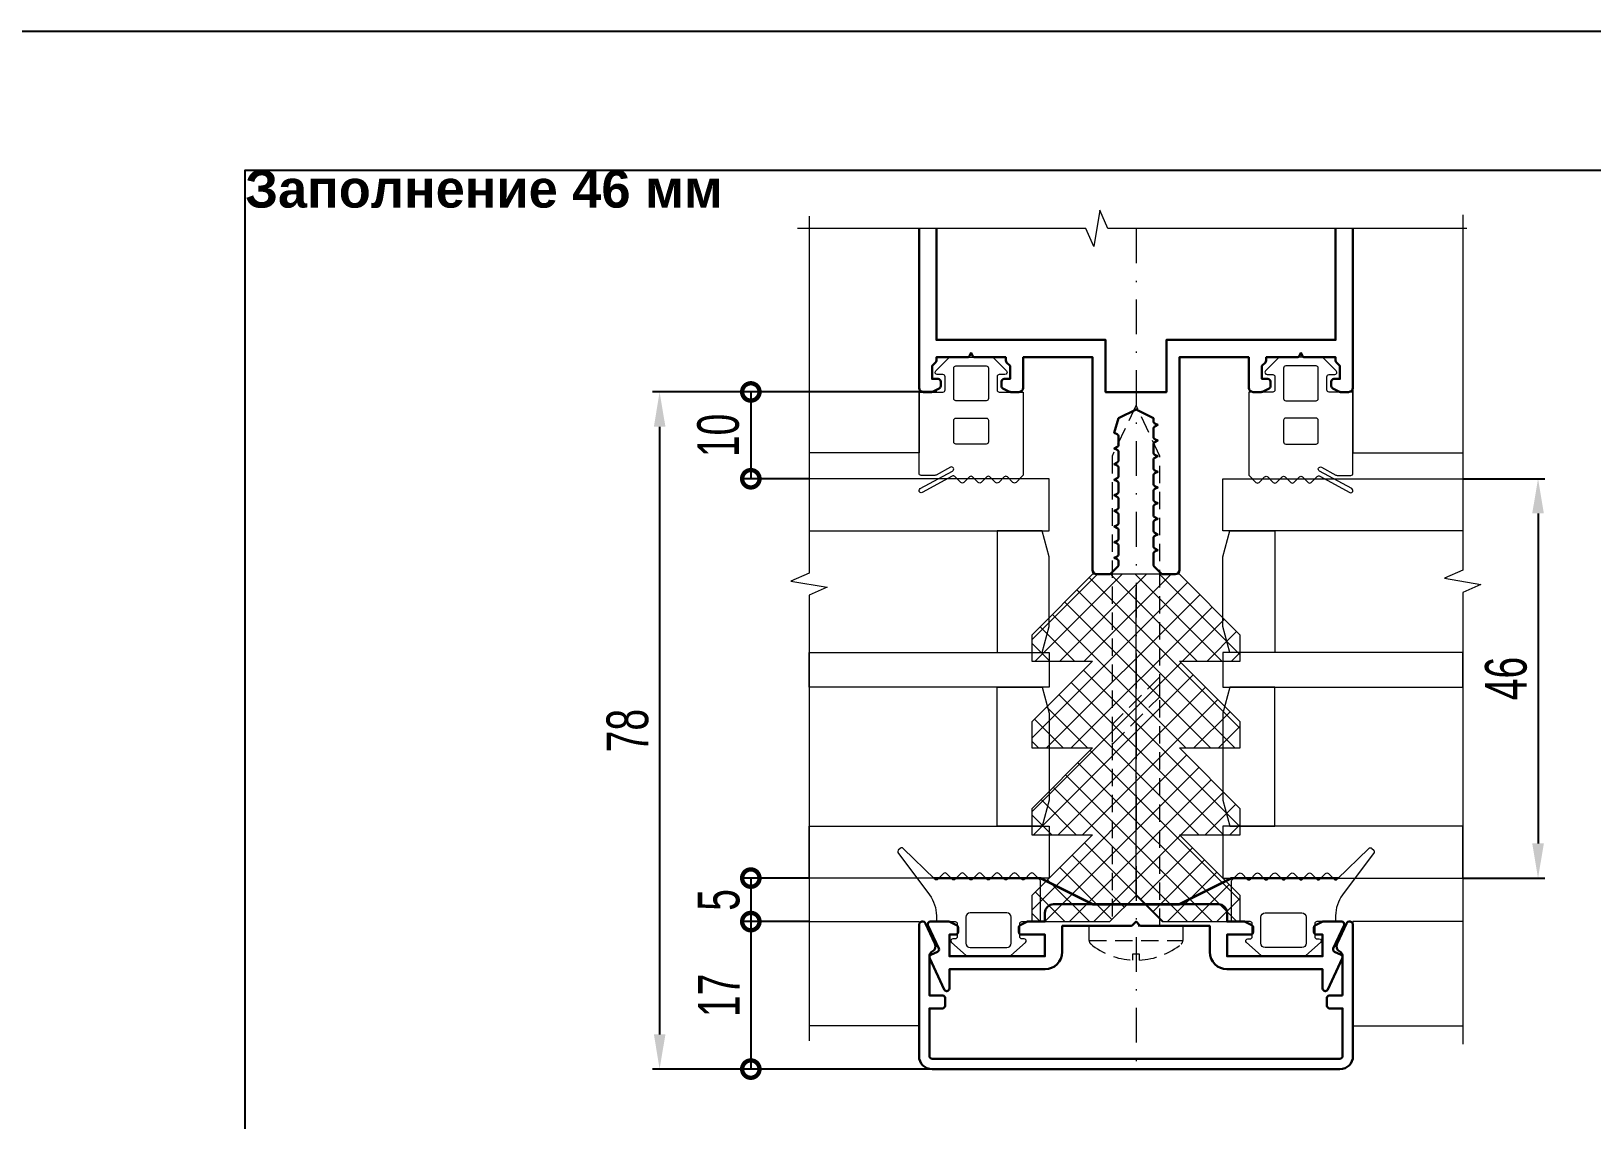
# Model space of a CAD drawing. Extents: x -37 to 8820, y -336 to 478.
# Drawn here: x 1684.6 to 1797, y 218.6 to 297 of the extents above; entities that cross this region are included whole.
import ezdxf

# ---------------------------------------------------------------- set-up
doc = ezdxf.new("R2010")
doc.units = 0
doc.header["$LTSCALE"] = 5
doc.linetypes.add('DASHDOT', pattern=[1, 0.5, -0.25, 0, -0.25])
doc.linetypes.add('HIDDEN', pattern=[0.375, 0.25, -0.125])
doc.layers.get('0').update_dxf_attribs({"linetype": 'CONTINUOUS', "lineweight": 30})
doc.layers.get('DEFPOINTS').update_dxf_attribs({"linetype": 'CONTINUOUS'})
for name, color, linetype, lineweight in [('1', 6, 'DASHDOT', 13), ('2', 3, 'HIDDEN', 13), ('Dimentions', 5, 'CONTINUOUS', 15), ('Glass', 5, 'CONTINUOUS', 20), ('Герлен', 7, 'CONTINUOUS', 60), ('Зигзаг', 1, 'CONTINUOUS', 15), ('Конструкции', 252, 'CONTINUOUS', 20), ('Текстовый', 7, 'CONTINUOUS', 9), ('Уплотнители', 1, 'CONTINUOUS', 20), ('Штриховка', 1, 'CONTINUOUS', 5)]:
    doc.layers.add(name, color=color, linetype=linetype, lineweight=lineweight)
doc.layers.add('Скрытые', color=14, linetype='CONTINUOUS', plot=False)
doc.styles.add('3', font='RUSS.SHX', dxfattribs={"width": 0.7, "height": 3})
doc.styles.add('Каталожный', font='arial.ttf', dxfattribs={"height": 2.5})
doc.dimstyles.new('MX1_6', dxfattribs={"dimtxt": 3, "dimasz": 2.5, "dimexe": 0.5, "dimexo": 0, "dimgap": 0.8, "dimtad": 1, "dimlfac": 1.6, "dimdsep": 46, "dimtxsty": '3', "dimcen": 0, "dimclrd": 256, "dimclre": 256, "dimclrt": 256, "dimaunit": 1, "dimadec": 0, "dimazin": 0, "dimtfac": 1, "dimtmove": 0, "dimatfit": 1, "dimfxl": 1, "dimtvp": 1, "dimtolj": 1, "dimtzin": 0, "dimarcsym": 0})

# ---------------------------------------------------------------- blocks, each defined once
blk = doc.blocks.new('*D757')
at = {"layer": 'DEFPOINTS', "color": 0, "linetype": 'Continuous', "transparency": 16777216}
for p in [(1787.69, 264.78), (1787.69, 236.03), (1793.1, 236.03)]:
    blk.add_point(p, dxfattribs=at)
at = {"layer": 'Dimentions', "linetype": 'Continuous', "lineweight": -2, "transparency": 16777216}
for p, q in [((1787.69, 264.78), (1793.6, 264.78)), ((1793.1, 262.28), (1793.1, 238.53)), ((1787.69, 236.03), (1793.6, 236.03))]:
    blk.add_line(p, q, dxfattribs=at)
at = {"layer": 'Dimentions', "linetype": 'Continuous', "transparency": 16777216}
for points in [[(1792.68, 262.28), (1793.52, 262.28), (1793.1, 264.78)], [(1792.68, 238.53), (1793.52, 238.53), (1793.1, 236.03)]]:
    blk.add_solid(points, dxfattribs=at)
at = {"layer": 'Dimentions', "linetype": 'Continuous', "transparency": 16777216, "insert": (1790.8, 250.4), "char_height": 3, "attachment_point": 5, "rotation": 90, "style": '3'}
blk.add_mtext('\\A1;46', dxfattribs=at)
blk = doc.blocks.new('_DotSmall')
at = {"color": 0, "linetype": 'ByBlock', "const_width": 0.5}
blk.add_lwpolyline([(-0.0625, 0, 1), (0.0625, 0, 1)], format="xyb", close=True, dxfattribs=at)
blk = doc.blocks.new('*D758')
at = {"layer": 'DEFPOINTS', "color": 0, "linetype": 'Continuous', "transparency": 16777216}
for p in [(1740.64, 236.03), (1736.41, 232.9), (1740.64, 232.9)]:
    blk.add_point(p, dxfattribs=at)
at = {"layer": 'Dimentions', "linetype": 'Continuous', "lineweight": -2, "transparency": 16777216}
for p, q in [((1740.64, 236.03), (1735.91, 236.03)), ((1736.41, 236.03), (1736.41, 232.9)), ((1740.64, 232.9), (1735.91, 232.9))]:
    blk.add_line(p, q, dxfattribs=at)
at = {"layer": 'Dimentions', "linetype": 'Continuous', "lineweight": -2, "transparency": 16777216, "xscale": 2.5, "yscale": 2.5, "zscale": 2.5}
for p, rotation in [((1736.41, 236.03), 90), ((1736.41, 232.9), 270)]:
    blk.add_blockref('_DotSmall', p, dxfattribs=dict(at, rotation=rotation))
at = {"layer": 'Dimentions', "linetype": 'Continuous', "transparency": 16777216, "insert": (1734.11, 234.46), "char_height": 3, "attachment_point": 5, "rotation": 90, "style": '3'}
blk.add_mtext('\\A1;5', dxfattribs=at)
blk = doc.blocks.new('*D759')
at = {"layer": 'DEFPOINTS', "color": 0, "linetype": 'Continuous', "transparency": 16777216}
for p in [(1740.64, 232.9), (1736.41, 222.28), (1751.87, 222.28)]:
    blk.add_point(p, dxfattribs=at)
at = {"layer": 'Dimentions', "linetype": 'Continuous', "lineweight": -2, "transparency": 16777216}
for p, q in [((1740.64, 232.9), (1735.91, 232.9)), ((1736.41, 232.9), (1736.41, 222.28)), ((1751.87, 222.28), (1735.91, 222.28))]:
    blk.add_line(p, q, dxfattribs=at)
at = {"layer": 'Dimentions', "linetype": 'Continuous', "lineweight": -2, "transparency": 16777216, "xscale": 2.5, "yscale": 2.5, "zscale": 2.5}
for p, rotation in [((1736.41, 232.9), 90), ((1736.41, 222.28), 270)]:
    blk.add_blockref('_DotSmall', p, dxfattribs=dict(at, rotation=rotation))
at = {"layer": 'Dimentions', "linetype": 'Continuous', "transparency": 16777216, "insert": (1734.11, 227.59), "char_height": 3, "attachment_point": 5, "rotation": 90, "style": '3'}
blk.add_mtext('\\A1;17', dxfattribs=at)
blk = doc.blocks.new('*D760')
at = {"layer": 'DEFPOINTS', "color": 0, "linetype": 'Continuous', "transparency": 16777216}
for p in [(1749.8, 271.03), (1736.41, 264.78), (1740.64, 264.78)]:
    blk.add_point(p, dxfattribs=at)
at = {"layer": 'Dimentions', "linetype": 'Continuous', "lineweight": -2, "transparency": 16777216}
for p, q in [((1749.8, 271.03), (1735.91, 271.03)), ((1736.41, 271.03), (1736.41, 264.78)), ((1740.64, 264.78), (1735.91, 264.78))]:
    blk.add_line(p, q, dxfattribs=at)
at = {"layer": 'Dimentions', "linetype": 'Continuous', "lineweight": -2, "transparency": 16777216, "xscale": 2.5, "yscale": 2.5, "zscale": 2.5}
for p, rotation in [((1736.41, 271.03), 90), ((1736.41, 264.78), 270)]:
    blk.add_blockref('_DotSmall', p, dxfattribs=dict(at, rotation=rotation))
at = {"layer": 'Dimentions', "linetype": 'Continuous', "transparency": 16777216, "insert": (1734.07, 267.9), "char_height": 3, "attachment_point": 5, "rotation": 90, "style": '3'}
blk.add_mtext('\\A1;10', dxfattribs=at)
blk = doc.blocks.new('*D761')
at = {"layer": 'DEFPOINTS', "color": 0, "linetype": 'Continuous', "transparency": 16777216}
for p in [(1745.24, 271.03), (1729.84, 222.28), (1752.49, 222.28)]:
    blk.add_point(p, dxfattribs=at)
at = {"layer": 'Dimentions', "linetype": 'Continuous', "lineweight": -2, "transparency": 16777216}
for p, q in [((1745.24, 271.03), (1729.34, 271.03)), ((1729.84, 268.53), (1729.84, 224.78)), ((1752.49, 222.28), (1729.34, 222.28))]:
    blk.add_line(p, q, dxfattribs=at)
at = {"layer": 'Dimentions', "linetype": 'Continuous', "transparency": 16777216}
for points in [[(1729.43, 268.53), (1730.26, 268.53), (1729.84, 271.03)], [(1729.43, 224.78), (1730.26, 224.78), (1729.84, 222.28)]]:
    blk.add_solid(points, dxfattribs=at)
at = {"layer": 'Dimentions', "linetype": 'Continuous', "transparency": 16777216, "insert": (1727.54, 246.65), "char_height": 3, "attachment_point": 5, "rotation": 90, "style": '3'}
blk.add_mtext('\\A1;78', dxfattribs=at)

msp = doc.modelspace()

# ---------------------------------------------------------------- hatches: boundary and pattern name
at = {"layer": 'Штриховка', "lineweight": 5}
h = msp.add_hatch(dxfattribs=at)
h.set_pattern_fill('NET', color=256, scale=10, angle=45, style=0)
h.set_pattern_definition([(45, (-3311.6513, 2945.3735), (-0.88388348, 0.88388348), []), (135, (-3311.6513, 2945.3735), (-0.88388348, -0.88388348), [])])
h.paths.add_polyline_path([(1766.0228, 232.9007), (1771.6478, 232.9007), (1771.6478, 234.7757), (1767.2728, 239.1507), (1771.6478, 239.1507), (1771.6478, 241.0257), (1767.2728, 245.4007), (1771.6478, 245.4007), (1771.6478, 247.2757), (1767.2728, 251.6507), (1771.6478, 251.6507), (1771.6478, 253.5257), (1767.2728, 257.9007), (1761.0228, 257.9007), (1756.6478, 253.5257), (1756.6478, 251.6507), (1761.0228, 251.6507), (1756.6478, 247.2757), (1756.6478, 245.4007), (1761.0228, 245.4007), (1756.6478, 241.0257), (1756.6478, 239.1507), (1761.0228, 239.1507), (1756.6478, 234.7757), (1756.6478, 232.9007), (1762.2728, 232.9007), (1764.1478, 234.7757)])

# ---------------------------------------------------------------- linework, layer by layer
msp.add_lwpolyline([(1748.5228, 282.7895), (1748.5228, 271.3382, 0.41421356), (1748.8353, 271.0257), (1749.416, 271.0257, 0.11643382), (1749.4999, 271.0455), (1749.9816, 271.2864, 0.28407904), (1750.0853, 271.4541), (1750.0853, 271.7757, 0.41421356), (1749.8978, 271.9632), (1749.4603, 271.9632), (1749.4603, 272.9007), (1749.7179, 273.1583, 0.19891237), (1749.7728, 273.2909), (1749.7728, 273.5257), (1752.0006, 273.5257, 0.28407904), (1752.1683, 273.6294), (1752.2728, 273.8382), (1752.3772, 273.6294, 0.28407904), (1752.5449, 273.5257), (1754.7728, 273.5257), (1754.7728, 273.2909, 0.19891237), (1754.8277, 273.1583), (1755.0853, 272.9007), (1755.0853, 271.9632), (1754.6478, 271.9632, 0.41421356), (1754.4603, 271.7757), (1754.4603, 271.4541, 0.28407904), (1754.5639, 271.2864), (1755.0457, 271.0455, 0.11643382), (1755.1295, 271.0257), (1755.7103, 271.0257, 0.41421356), (1756.0228, 271.3382), (1756.0228, 273.5257), (1761.0228, 273.5257), (1761.0228, 258.2132, 0.41421356), (1761.3353, 257.9007), (1762.1951, 257.9007, 0.19891237), (1762.3277, 257.9556), (1762.8429, 258.4708, 0.19891237), (1762.8978, 258.6034), (1762.8978, 258.8161, 0.28407904), (1762.7941, 258.9838), (1762.5853, 259.0882), (1762.7941, 259.1926, 0.28407904), (1762.8978, 259.3604), (1762.8978, 259.9411, 0.28407904), (1762.7941, 260.1088), (1762.5853, 260.2132), (1762.7941, 260.3176, 0.28407904), (1762.8978, 260.4854), (1762.8978, 261.0661, 0.28407904), (1762.7941, 261.2338), (1762.5853, 261.3382), (1762.7941, 261.4426, 0.28407904), (1762.8978, 261.6104), (1762.8978, 262.1911, 0.28407904), (1762.7941, 262.3588), (1762.5853, 262.4632), (1762.7941, 262.5676, 0.28407904), (1762.8978, 262.7354), (1762.8978, 263.3161, 0.28407904), (1762.7941, 263.4838), (1762.5853, 263.5882), (1762.7941, 263.6926, 0.28407904), (1762.8978, 263.8604), (1762.8978, 264.4411, 0.28407904), (1762.7941, 264.6088), (1762.5853, 264.7132), (1762.7941, 264.8176, 0.28407904), (1762.8978, 264.9854), (1762.8978, 265.5661, 0.28407904), (1762.7941, 265.7338), (1762.5853, 265.8382), (1762.7941, 265.9426, 0.28407904), (1762.8978, 266.1104), (1762.8978, 266.6911, 0.28407904), (1762.7941, 266.8588), (1762.5853, 266.9632), (1762.7941, 267.0676, 0.28407904), (1762.8978, 267.2354), (1762.8978, 267.8161, 0.28407904), (1762.7941, 267.9838), (1762.5853, 268.0882), (1762.8978, 269.1507), (1764.1478, 269.7757), (1765.3978, 269.1507), (1765.3978, 268.9229, 0.28407904), (1765.5014, 268.7551), (1765.7103, 268.6507), (1765.5014, 268.5463, 0.28407904), (1765.3978, 268.3786), (1765.3978, 267.7979, 0.28407904), (1765.5014, 267.6301), (1765.7103, 267.5257), (1765.5014, 267.4213, 0.28407904), (1765.3978, 267.2536), (1765.3978, 266.6729, 0.28407904), (1765.5014, 266.5051), (1765.7103, 266.4007), (1765.5014, 266.2963, 0.28407904), (1765.3978, 266.1286), (1765.3978, 265.5479, 0.28407904), (1765.5014, 265.3801), (1765.7103, 265.2757), (1765.5014, 265.1713, 0.28407904), (1765.3978, 265.0036), (1765.3978, 264.4229, 0.28407904), (1765.5014, 264.2551), (1765.7103, 264.1507), (1765.5014, 264.0463, 0.28407904), (1765.3978, 263.8786), (1765.3978, 263.2979, 0.28407904), (1765.5014, 263.1301), (1765.7103, 263.0257), (1765.5014, 262.9213, 0.28407904), (1765.3978, 262.7536), (1765.3978, 262.1729, 0.28407904), (1765.5014, 262.0051), (1765.7103, 261.9007), (1765.5014, 261.7963, 0.28407904), (1765.3978, 261.6286), (1765.3978, 261.0479, 0.28407904), (1765.5014, 260.8801), (1765.7103, 260.7757), (1765.5014, 260.6713, 0.28407904), (1765.3978, 260.5036), (1765.3978, 259.9229, 0.28407904), (1765.5014, 259.7551), (1765.7103, 259.6507), (1765.5014, 259.5463, 0.28407904), (1765.3978, 259.3786), (1765.3978, 258.6034, 0.19891237), (1765.4527, 258.4708), (1765.9679, 257.9556, 0.19891237), (1766.1004, 257.9007), (1766.9603, 257.9007, 0.41421356), (1767.2728, 258.2132), (1767.2728, 273.5257), (1772.2728, 273.5257), (1772.2728, 271.3382, 0.41421356), (1772.5853, 271.0257), (1773.166, 271.0257, 0.11643382), (1773.2499, 271.0455), (1773.7316, 271.2864, 0.28407904), (1773.8353, 271.4541), (1773.8353, 271.7757, 0.41421356), (1773.6478, 271.9632), (1773.2103, 271.9632), (1773.2103, 272.9007), (1773.4679, 273.1583, 0.19891237), (1773.5228, 273.2909), (1773.5228, 273.5257), (1775.7506, 273.5257, 0.28407904), (1775.9183, 273.6294), (1776.0228, 273.8382), (1776.1272, 273.6294, 0.28407904), (1776.2949, 273.5257), (1778.5228, 273.5257), (1778.5228, 273.2909, 0.19891237), (1778.5777, 273.1583), (1778.8353, 272.9007), (1778.8353, 271.9632), (1778.3978, 271.9632, 0.41421356), (1778.2103, 271.7757), (1778.2103, 271.4541, 0.28407904), (1778.3139, 271.2864), (1778.7957, 271.0455, 0.11643382), (1778.8795, 271.0257), (1779.4603, 271.0257, 0.41421356), (1779.7728, 271.3382), (1779.7728, 282.7895)], format="xyb")
msp.add_lwpolyline([(1749.7728, 282.7895), (1749.7728, 274.7757), (1761.9603, 274.7757), (1761.9603, 271.0257), (1766.3353, 271.0257), (1766.3353, 274.7757), (1778.5228, 274.7757), (1778.5228, 282.7895)])
for points in [[(1749.2904, 230.2468, -0.41421356), (1749.3811, 230.496), (1749.8529, 230.716, 0.41421356), (1749.9436, 230.9651), (1749.1654, 232.634, -0.54861879), (1749.3353, 232.9007), (1750.6661, 232.9007, -0.11643382), (1750.7499, 232.8809), (1751.2317, 232.64, -0.28407904), (1751.3353, 232.4723), (1751.3353, 232.1507, -0.41421356), (1751.1478, 231.9632), (1750.7103, 231.9632), (1750.7103, 230.4007), (1757.5853, 230.4007), (1757.5853, 231.9632), (1755.8978, 231.9632, -0.41421356), (1755.7103, 232.1507), (1755.7103, 232.4723, -0.28407904), (1755.814, 232.64), (1756.2958, 232.8809, -0.11643382), (1756.3796, 232.9007), (1757.5853, 232.9007), (1757.5853, 233.5257, -0.41421356), (1758.2103, 234.1507), (1770.0853, 234.1507, -0.41421356), (1770.7103, 233.5257), (1770.7103, 232.9007), (1771.9161, 232.9007, -0.11643382), (1771.9999, 232.8809), (1772.4817, 232.64, -0.28407904), (1772.5853, 232.4723), (1772.5853, 232.1507, -0.41421356), (1772.3978, 231.9632), (1770.7103, 231.9632), (1770.7103, 230.4007), (1777.5853, 230.4007), (1777.5853, 231.9632), (1777.1478, 231.9632, -0.41421356), (1776.9603, 232.1507), (1776.9603, 232.4723, -0.28407904), (1777.064, 232.64), (1777.5458, 232.8809, -0.11643382), (1777.6296, 232.9007), (1778.9603, 232.9007, -0.54861879), (1779.1303, 232.634), (1778.3521, 230.9651, 0.41421356), (1778.4428, 230.716), (1778.9146, 230.496, -0.41421356), (1779.0053, 230.2468), (1777.9618, 228.009, -0.29147342), (1777.7918, 227.9007), (1777.7728, 227.9007, -0.41421356), (1777.5853, 228.0882), (1777.5853, 229.4632), (1770.7103, 229.4632, -0.41421356), (1769.4603, 230.7132), (1769.4603, 232.5882), (1764.538, 232.5882, -0.19891237), (1764.4054, 232.6431), (1764.1478, 232.9007), (1763.8903, 232.6431, -0.19891237), (1763.7577, 232.5882), (1758.8353, 232.5882), (1758.8353, 230.7132, -0.41421356), (1757.5853, 229.4632), (1750.7103, 229.4632), (1750.7103, 228.0882, -0.41421356), (1750.5228, 227.9007), (1750.5039, 227.9007, -0.29147342), (1750.3339, 228.009)], [(1779.0228, 227.5882), (1779.0228, 230.414, 0.27973928), (1778.8208, 230.7467, -0.40155944), (1778.6263, 231.3197), (1779.2962, 232.7564, -0.80258485), (1779.7728, 232.6507), (1779.7728, 223.2132, -0.41421356), (1778.8353, 222.2757), (1749.4603, 222.2757, -0.41421356), (1748.5228, 223.2132), (1748.5228, 232.6507, -0.80258485), (1748.9993, 232.7564), (1749.6693, 231.3197, -0.40155944), (1749.4747, 230.7467, 0.27973928), (1749.2728, 230.414), (1749.2728, 227.5882), (1750.2103, 227.5882, -0.41421356), (1750.3978, 227.4007), (1750.3978, 226.8382, -0.41421356), (1750.2103, 226.6507), (1749.2728, 226.6507), (1749.2728, 223.2132, 0.41421356), (1749.4603, 223.0257), (1778.8353, 223.0257, 0.41421356), (1779.0228, 223.2132), (1779.0228, 226.6507), (1778.0853, 226.6507, -0.41421356), (1777.8978, 226.8382), (1777.8978, 227.4007, -0.41421356), (1778.0853, 227.5882)]]:
    msp.add_lwpolyline(points, format="xyb", close=True)
at = {"layer": '1'}
msp.add_line((1764.1478, 282.7895), (1764.1478, 222.2757), dxfattribs=at)
at = {"layer": '2'}
msp.add_line((1760.7728, 231.5322), (1767.5228, 231.5322), dxfattribs=at)
for points in [[(1765.8666, 232.5882), (1765.8666, 266.4023), (1764.1478, 270.0882), (1762.4291, 266.4023), (1762.4291, 232.5882)], [(1762.4291, 245.6541), (1765.8666, 249.0916), (1765.8666, 250.5239), (1762.4291, 247.0864)]]:
    msp.add_lwpolyline(points, close=True, dxfattribs=at)
msp.add_lwpolyline([(1763.9022, 230.1254, -0.16184886), (1760.8865, 231.2911, -0.22388754), (1760.7728, 231.5322), (1760.7728, 232.5882), (1767.5228, 232.5882), (1767.5228, 231.5322, -0.22388754), (1767.4092, 231.2911, -0.16184886), (1764.3935, 230.1254), (1764.3935, 230.563), (1763.9022, 230.563)], format="xyb", close=True, dxfattribs=at)
at = {"layer": 'Glass'}
for points in [[(1740.6027, 261.0257), (1757.8976, 261.0257), (1757.8976, 264.7757), (1740.6027, 264.7757)], [(1787.6929, 261.0257), (1770.3978, 261.0257), (1770.3978, 264.7757), (1787.6929, 264.7757)], [(1757.3952, 261.0257), (1754.1476, 261.0257), (1754.1476, 252.2757), (1757.3952, 252.2757), (1757.8976, 254.1507), (1757.8976, 259.1507)], [(1770.9002, 261.0257), (1774.1478, 261.0257), (1774.1478, 252.2757), (1770.9002, 252.2757), (1770.3978, 254.1507), (1770.3978, 259.1507)], [(1740.6027, 252.2757), (1757.8976, 252.2757), (1757.8976, 249.7757), (1740.6027, 249.7757)], [(1787.6929, 252.2757), (1770.3978, 252.2757), (1770.3978, 249.7757), (1787.6929, 249.7757)], [(1757.3952, 239.7757), (1754.1476, 239.7757), (1754.1476, 249.7757), (1757.3952, 249.7757), (1757.8976, 247.9007), (1757.8976, 241.6507)], [(1770.9002, 239.7757), (1774.1478, 239.7757), (1774.1478, 249.7757), (1770.9002, 249.7757), (1770.3978, 247.9007), (1770.3978, 241.6507)], [(1740.6027, 239.7757), (1757.8976, 239.7757), (1757.8976, 236.0257), (1740.6027, 236.0257)], [(1787.6929, 239.7757), (1770.3978, 239.7757), (1770.3978, 236.0257), (1787.6929, 236.0257)]]:
    msp.add_lwpolyline(points, close=True, dxfattribs=at)
at = {"layer": 'Герлен', "ltscale": 2, "const_width": 0.1875}
msp.add_lwpolyline([(1749.5853, 236.0257), (1757.2728, 236.0257), (1761.0228, 234.1507), (1767.2728, 234.1507), (1771.0228, 236.0257), (1778.7102, 236.0257)], dxfattribs=at)
at = {"layer": 'Зигзаг'}
for points in [[(1740.6027, 283.6797), (1740.6027, 257.988), (1739.2848, 257.4072), (1741.8975, 256.9716), (1740.6027, 256.3891), (1740.6027, 224.3253)], [(1787.9611, 282.7895), (1762.1233, 282.7895), (1761.5425, 284.1074), (1761.1068, 281.4947), (1760.5243, 282.7895), (1739.7687, 282.7895)], [(1787.6929, 283.783), (1787.6929, 258.1951), (1786.375, 257.6143), (1788.9877, 257.1786), (1787.6929, 256.5961), (1787.6929, 224.0769)]]:
    msp.add_lwpolyline(points, dxfattribs=at)
at = {"layer": 'Конструкции'}
for points in [[(1748.5228, 282.7895), (1748.5228, 266.6507), (1740.6027, 266.6479)], [(1779.7728, 282.7895), (1779.7728, 266.6507), (1787.6929, 266.6507)], [(1740.6027, 232.8979), (1748.5228, 232.9007), (1748.5228, 225.4007), (1740.6027, 225.3979)], [(1787.6929, 232.9007), (1779.7728, 232.9007), (1779.7728, 225.4007), (1787.6929, 225.4007)]]:
    msp.add_lwpolyline(points, dxfattribs=at)
at = {"layer": 'Скрытые', "linetype": 'Continuous'}
for points in [[(1680, 297), (1890, 297), (1890, 0), (1680, 0)], [(1700, 10), (1700, 287), (1865, 287), (1865, 10)]]:
    msp.add_lwpolyline(points, close=True, dxfattribs=at)
at = {"layer": 'Уплотнители'}
msp.add_line((1764.1478, 234.7757), (1764.1478, 256.9632), dxfattribs=at)
for points in [[(1750.792, 265.6116), (1749.747, 265.0446, -0.12491271), (1749.6725, 265.0257), (1748.679, 265.0257, -0.41421356), (1748.5228, 265.182), (1748.5228, 271.0257), (1750.2415, 271.0257, 0.41421356), (1750.3978, 271.182), (1750.3978, 272.1195, 0.41421356), (1750.2415, 272.2757), (1749.8353, 272.2757, -0.66858666), (1749.7249, 272.5426), (1750.6645, 273.4801, -0.19861919), (1750.7749, 273.5257), (1753.7707, 273.5257, -0.19861919), (1753.881, 273.4801), (1754.8206, 272.5426, -0.66858666), (1754.7103, 272.2757), (1754.304, 272.2757, 0.41421356), (1754.1478, 272.1195), (1754.1478, 271.182, 0.41421356), (1754.304, 271.0257), (1756.0228, 271.0257), (1756.0228, 265.0904, -0.19891237), (1755.977, 264.98), (1755.5083, 264.5112, -0.41421356), (1755.2873, 264.5112), (1754.8833, 264.9152, 0.41421356), (1754.6623, 264.9152), (1754.2583, 264.5112, -0.41421356), (1754.0373, 264.5112), (1753.6333, 264.9152, 0.41421356), (1753.4123, 264.9152), (1753.0083, 264.5112, -0.41421356), (1752.7873, 264.5112), (1752.3833, 264.9152, 0.41421356), (1752.1623, 264.9152), (1751.7583, 264.5112, -0.41421356), (1751.5373, 264.5112), (1751.1052, 264.9432, 0.33207606), (1750.9202, 264.9701), (1748.7535, 263.7946, -1), (1748.6045, 264.0693), (1750.941, 265.3369, 1)], [(1777.5035, 265.6116), (1778.5486, 265.0446, 0.12491271), (1778.6231, 265.0257), (1779.6165, 265.0257, 0.41421356), (1779.7728, 265.182), (1779.7728, 271.0257), (1778.054, 271.0257, -0.41421356), (1777.8978, 271.182), (1777.8978, 272.1195, -0.41421356), (1778.054, 272.2757), (1778.4603, 272.2757, 0.66858666), (1778.5706, 272.5426), (1777.631, 273.4801, 0.19861919), (1777.5207, 273.5257), (1774.5249, 273.5257, 0.19861919), (1774.4145, 273.4801), (1773.4749, 272.5426, 0.66858666), (1773.5853, 272.2757), (1773.9915, 272.2757, -0.41421356), (1774.1478, 272.1195), (1774.1478, 271.182, -0.41421356), (1773.9915, 271.0257), (1772.2728, 271.0257), (1772.2728, 265.0904, 0.19891237), (1772.3185, 264.98), (1772.7873, 264.5112, 0.41421356), (1773.0083, 264.5112), (1773.4123, 264.9152, -0.41421356), (1773.6333, 264.9152), (1774.0373, 264.5112, 0.41421356), (1774.2583, 264.5112), (1774.6623, 264.9152, -0.41421356), (1774.8833, 264.9152), (1775.2873, 264.5112, 0.41421356), (1775.5083, 264.5112), (1775.9123, 264.9152, -0.41421356), (1776.1333, 264.9152), (1776.5373, 264.5112, 0.41421356), (1776.7583, 264.5112), (1777.1903, 264.9432, -0.33207606), (1777.3753, 264.9701), (1779.542, 263.7946, 1), (1779.691, 264.0693), (1777.3545, 265.3369, -1)], [(1751.179, 272.9007), (1753.3665, 272.9007, -0.41421356), (1753.5228, 272.7445), (1753.5228, 270.557, -0.41421356), (1753.3665, 270.4007), (1751.179, 270.4007, -0.41421356), (1751.0228, 270.557), (1751.0228, 272.7445, -0.41421356)], [(1777.1165, 272.9007), (1774.929, 272.9007, 0.41421356), (1774.7728, 272.7445), (1774.7728, 270.557, 0.41421356), (1774.929, 270.4007), (1777.1165, 270.4007, 0.41421356), (1777.2728, 270.557), (1777.2728, 272.7445, 0.41421356)], [(1751.179, 269.1507), (1753.3665, 269.1507, -0.41421356), (1753.5228, 268.9945), (1753.5228, 267.432, -0.41421356), (1753.3665, 267.2757), (1751.179, 267.2757, -0.41421356), (1751.0228, 267.432), (1751.0228, 268.9945, -0.41421356)], [(1777.1165, 269.1507), (1774.929, 269.1507, 0.41421356), (1774.7728, 268.9945), (1774.7728, 267.432, 0.41421356), (1774.929, 267.2757), (1777.1165, 267.2757, 0.41421356), (1777.2728, 267.432), (1777.2728, 268.9945, 0.41421356)], [(1755.929, 231.6507, -0.41421356), (1755.7728, 231.807), (1755.7728, 232.7445, -0.41421356), (1755.929, 232.9007), (1757.2728, 232.9007), (1757.2728, 235.7887, 0.19891237), (1757.2362, 235.8771), (1756.7583, 236.355, 0.41421356), (1756.5373, 236.355), (1756.1333, 235.9509, -0.41421356), (1755.9123, 235.9509), (1755.5083, 236.355, 0.41421356), (1755.2873, 236.355), (1754.8833, 235.9509, -0.41421356), (1754.6623, 235.9509), (1754.2583, 236.355, 0.41421356), (1754.0373, 236.355), (1753.6333, 235.9509, -0.41421356), (1753.4123, 235.9509), (1753.0083, 236.355, 0.41421356), (1752.7873, 236.355), (1752.3833, 235.9509, -0.41421356), (1752.1623, 235.9509), (1751.7583, 236.355, 0.41421356), (1751.5373, 236.355), (1751.1333, 235.9509, -0.41421356), (1750.9123, 235.9509), (1750.5083, 236.355, 0.41421356), (1750.2873, 236.355), (1749.8833, 235.9509, -0.41421356), (1749.6623, 235.9509), (1747.3833, 238.1652, 0.41421356), (1747.1623, 238.1652), (1747.031, 238.0339, 0.29253821), (1746.9948, 237.8694), (1749.2756, 234.8162, -0.16178775), (1749.7728, 233.32), (1749.7728, 232.9007), (1751.1165, 232.9007, -0.41421356), (1751.2728, 232.7445), (1751.2728, 231.807, -0.41421356), (1751.1165, 231.6507), (1750.9603, 231.6507, 0.66858666), (1750.8499, 231.3839), (1751.9145, 230.4464, 0.19861919), (1752.0249, 230.4007), (1755.0207, 230.4007, 0.19861919), (1755.131, 230.4464), (1756.1956, 231.3839, 0.66858666), (1756.0853, 231.6507)], [(1772.3665, 231.6507, 0.41421356), (1772.5228, 231.807), (1772.5228, 232.7445, 0.41421356), (1772.3665, 232.9007), (1771.0228, 232.9007), (1771.0228, 235.7887, -0.19891237), (1771.0594, 235.8771), (1771.5373, 236.355, -0.41421356), (1771.7583, 236.355), (1772.1623, 235.9509, 0.41421356), (1772.3833, 235.9509), (1772.7873, 236.355, -0.41421356), (1773.0083, 236.355), (1773.4123, 235.9509, 0.41421356), (1773.6333, 235.9509), (1774.0373, 236.355, -0.41421356), (1774.2583, 236.355), (1774.6623, 235.9509, 0.41421356), (1774.8833, 235.9509), (1775.2873, 236.355, -0.41421356), (1775.5083, 236.355), (1775.9123, 235.9509, 0.41421356), (1776.1333, 235.9509), (1776.5373, 236.355, -0.41421356), (1776.7583, 236.355), (1777.1623, 235.9509, 0.41421356), (1777.3833, 235.9509), (1777.7873, 236.355, -0.41421356), (1778.0083, 236.355), (1778.4123, 235.9509, 0.41421356), (1778.6333, 235.9509), (1780.9123, 238.1652, -0.41421356), (1781.1333, 238.1652), (1781.2646, 238.0339, -0.29253821), (1781.3007, 237.8694), (1779.0199, 234.8162, 0.16178775), (1778.5228, 233.32), (1778.5228, 232.9007), (1777.179, 232.9007, 0.41421356), (1777.0228, 232.7445), (1777.0228, 231.807, 0.41421356), (1777.179, 231.6507), (1777.3353, 231.6507, -0.66858666), (1777.4456, 231.3839), (1776.381, 230.4464, -0.19861919), (1776.2707, 230.4007), (1773.2749, 230.4007, -0.19861919), (1773.1645, 230.4464), (1772.0999, 231.3839, -0.66858666), (1772.2103, 231.6507)], [(1752.2103, 231.0257), (1754.8353, 231.0257, 0.41421356), (1755.1478, 231.3382), (1755.1478, 233.2132, 0.41421356), (1754.8353, 233.5257), (1752.2103, 233.5257, 0.41421356), (1751.8978, 233.2132), (1751.8978, 231.3382, 0.41421356)], [(1776.0853, 231.0257), (1773.4603, 231.0257, -0.41421356), (1773.1478, 231.3382), (1773.1478, 233.2132, -0.41421356), (1773.4603, 233.5257), (1776.0853, 233.5257, -0.41421356), (1776.3978, 233.2132), (1776.3978, 231.3382, -0.41421356)]]:
    msp.add_lwpolyline(points, format="xyb", close=True, dxfattribs=at)
msp.add_lwpolyline([(1766.0228, 232.9007), (1771.6478, 232.9007), (1771.6478, 234.7757), (1767.2728, 239.1507), (1771.6478, 239.1507), (1771.6478, 241.0257), (1767.2728, 245.4007), (1771.6478, 245.4007), (1771.6478, 247.2757), (1767.2728, 251.6507), (1771.6478, 251.6507), (1771.6478, 253.5257), (1767.2728, 257.9007), (1761.0228, 257.9007), (1756.6478, 253.5257), (1756.6478, 251.6507), (1761.0228, 251.6507), (1756.6478, 247.2757), (1756.6478, 245.4007), (1761.0228, 245.4007), (1756.6478, 241.0257), (1756.6478, 239.1507), (1761.0228, 239.1507), (1756.6478, 234.7757), (1756.6478, 232.9007), (1762.2728, 232.9007), (1764.1478, 234.7757)], close=True, dxfattribs=at)

# ---------------------------------------------------------------- texts
at = {"layer": 'Текстовый', "linetype": 'Continuous', "insert": (1700, 287), "char_height": 2.7, "width": 42.664921, "attachment_point": 1, "style": 'Каталожный'}
msp.add_mtext('\\pxql;{\\fArial|b1|i0|c204|p34;Заполнение 46 мм}', dxfattribs=at)

# ---------------------------------------------------------------- dimensions: what is measured, and where the dimension line sits
at = {"layer": 'Dimentions', "linetype": 'Continuous'}
for base, p1, p2, picture, middle in [((1729.8449, 222.2757), (1745.2403, 271.0257), (1752.4944, 222.2757), '*D761', (1727.5449, 246.6507)), ((1793.1009, 236.0257), (1787.6929, 264.7757), (1787.6929, 236.0257), '*D757', (1790.8009, 250.4007))]:
    dim = msp.add_linear_dim(base=base, p1=p1, p2=p2, angle=90, dimstyle='MX1_6', dxfattribs=at)
    dim.commit()
    dim.dimension.update_dxf_attribs({"geometry": picture, "text_midpoint": middle})
for base, p1, p2, picture, middle in [((1736.4149, 264.7786), (1749.7997, 271.0257), (1740.6392, 264.7786), '*D760', (1734.072, 267.9022)), ((1736.4149, 232.9007), (1740.6392, 236.0286), (1740.6392, 232.9007), '*D758', (1734.1149, 234.4647)), ((1736.4149, 222.2757), (1740.6392, 232.9007), (1751.8694, 222.2757), '*D759', (1734.1149, 227.5882))]:
    dim = msp.add_linear_dim(base=base, p1=p1, p2=p2, angle=90, dimstyle='MX1_6', override={"dimdec": 0, "dimblk1": 'DotSmall', "dimblk2": 'DotSmall', "dimsah": 1}, dxfattribs=at)
    dim.commit()
    dim.dimension.update_dxf_attribs({"geometry": picture, "text_midpoint": middle})

doc.saveas('drawing.dxf')
